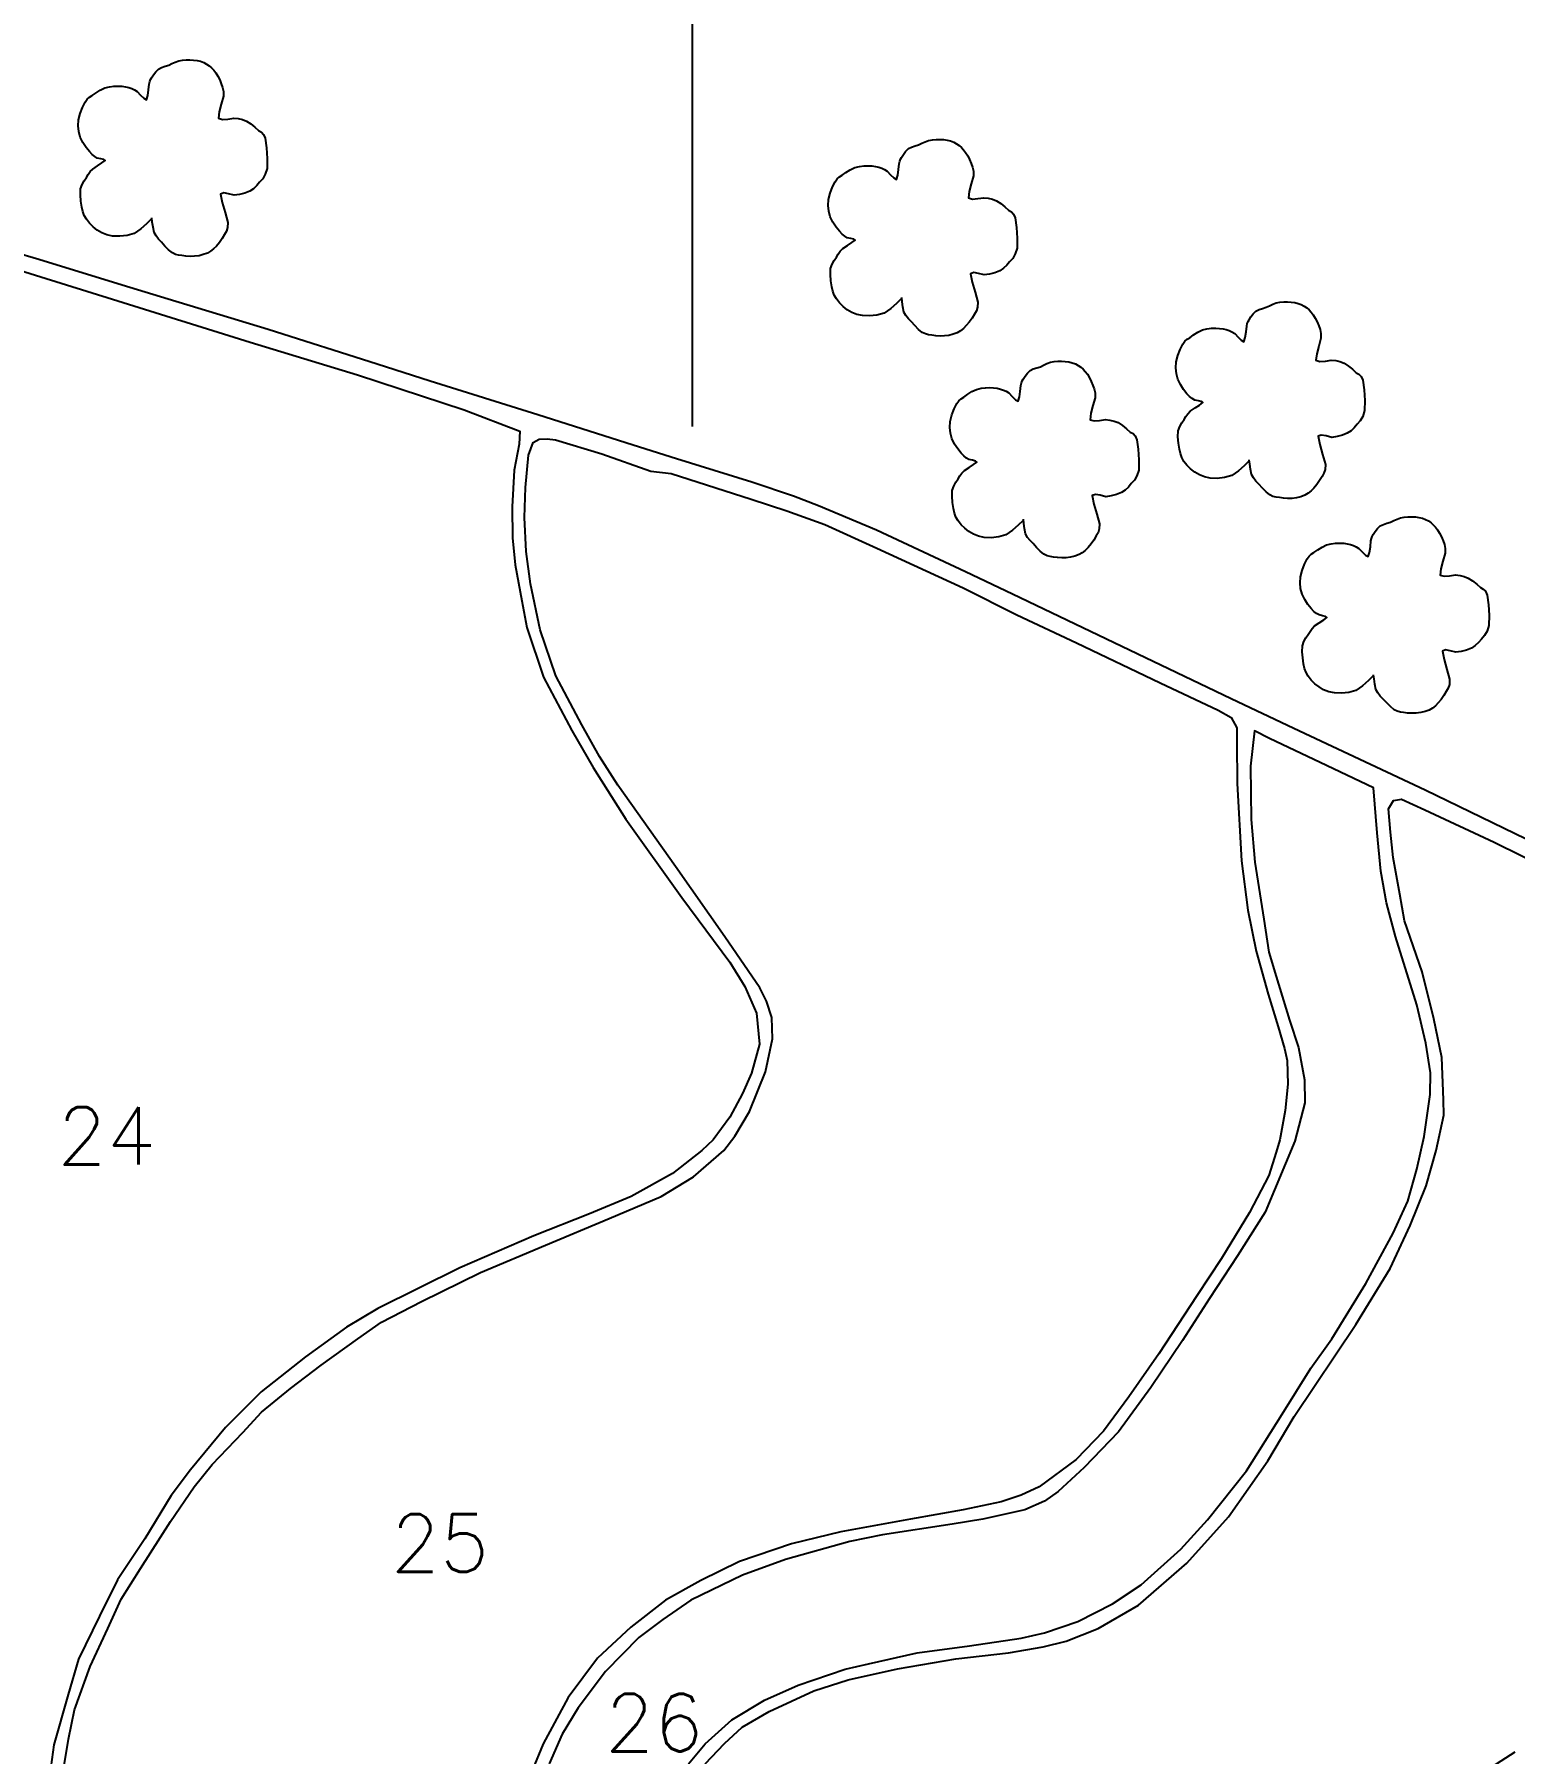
# Model space of a CAD drawing. Header units: feet. Extents: x 745245 to 748958, y 7827029 to 7829654.
# Drawn here: x 746513.7 to 746932.9, y 7828405.9 to 7828892.8 of the extents above; entities that cross this region are included whole.
import ezdxf

# ---------------------------------------------------------------- set-up
doc = ezdxf.new("R2010")
doc.units = ezdxf.units.FT
doc.header["$MEASUREMENT"] = 0
doc.linetypes.add('CONTINUO', pattern=[0])
for name, color, linetype in [('0114001202', 1, 'Continuous'), ('0114001202024', 5, 'Continuous'), ('0114001202025', 5, 'Continuous'), ('0114001202026', 5, 'Continuous'), ('0114001202027', 5, 'Continuous'), ('MALHA', 8, 'Continuous'), ('MATO', 3, 'Continuous'), ('TEXTO', 7, 'Continuous')]:
    doc.layers.add(name, color=color, linetype=linetype)
doc.styles.add('Simplex', font='simplex.shx')

msp = doc.modelspace()

# ---------------------------------------------------------------- linework, layer by layer
at = {"layer": '0114001202'}
msp.add_lwpolyline([(746955.23, 7828655.59), (746907.57, 7828678.73), (746870.34, 7828696.2), (746852.63, 7828704.59), (746790.7, 7828734.25), (746777.34, 7828740.59), (746752.18, 7828752.39), (746735.79, 7828759.26), (746728.68, 7828762.01), (746716.89, 7828766.03), (746695.54, 7828772.63), (746683.25, 7828776.5), (746656.28, 7828785.09), (746625.82, 7828794.62), (746610.75, 7828799.39), (746579.89, 7828809.25), (746551.55, 7828817.82), (746538.59, 7828821.78), (746515, 7828829.08), (746500.75, 7828833.22)], dxfattribs=at)
at = {"layer": '0114001202024', "linetype": 'ByBlock'}
msp.add_lwpolyline([(746508.24, 7828826.38), (746535.78, 7828817.8), (746574.83, 7828805.64), (746605.21, 7828796.41), (746635.43, 7828786.52), (746651.15, 7828780.45), (746650.99, 7828776.72), (746649.61, 7828769.43), (746649.04, 7828758.98), (746649.12, 7828750.23), (746649.85, 7828742.61), (746651.72, 7828732.4), (746653.18, 7828724.79), (746657.87, 7828710.77), (746665.89, 7828695.62), (746671.97, 7828685.17), (746681.21, 7828670.59), (746697.09, 7828648.39), (746710.62, 7828630.08), (746714.91, 7828623.11), (746718.23, 7828615.58), (746719.04, 7828606.83), (746716.77, 7828598.57), (746714.26, 7828592.89), (746710.62, 7828586.17), (746705.92, 7828579.77), (746702.68, 7828576.69), (746694.41, 7828570.21), (746682.66, 7828563.65), (746670.92, 7828558.79), (746655.12, 7828552.55), (746634.14, 7828543.47), (746610.97, 7828531.97), (746602.05, 7828526.7), (746590.47, 7828518.28), (746577.91, 7828508.39), (746567.78, 7828498.27), (746557.9, 7828486.28), (746552.39, 7828478.99), (746545.02, 7828466.75), (746537.24, 7828455.09), (746532.14, 7828444.8), (746526.22, 7828432.64), (746523.23, 7828422.6), (746519.17, 7828408.42), (746518.12, 7828400.08)], dxfattribs=at)
at = {"layer": '0114001202025', "linetype": 'ByBlock'}
msp.add_lwpolyline([(746521.03, 7828395.72), (746523.39, 7828409.99), (746525.07, 7828418.27), (746529.45, 7828430.6), (746534.47, 7828441.32), (746538.29, 7828449.67), (746543.72, 7828458.31), (746552.29, 7828471.67), (746558.97, 7828481.42), (746564.05, 7828487.76), (746572.69, 7828496.88), (746578.05, 7828502.59), (746586.26, 7828509.34), (746594.9, 7828515.95), (746605.34, 7828523.4), (746612.03, 7828528.07), (746623.3, 7828533.92), (746640.08, 7828542.13), (746658.46, 7828549.93), (746676.5, 7828557.45), (746691.19, 7828563.72), (746700.31, 7828569.29), (746708.94, 7828576.74), (746712.07, 7828580.77), (746716.25, 7828587.74), (746720.78, 7828598.95), (746722.73, 7828608.34), (746722.52, 7828614.33), (746721.06, 7828619), (746719.18, 7828622.76), (746709.22, 7828637.24), (746695.29, 7828657.15), (746678.93, 7828680.2), (746673.78, 7828688.27), (746668.77, 7828697.25), (746661.39, 7828711.11), (746656.93, 7828724.13), (746654.22, 7828737.15), (746652.96, 7828746.34), (746652.48, 7828755.95), (746652.76, 7828764.44), (746653.66, 7828773.63), (746654.91, 7828777.18), (746656.65, 7828778.16), (746658.88, 7828778.23), (746661.32, 7828777.95), (746674.41, 7828773.98), (746688.26, 7828769.11), (746694.04, 7828768.48), (746716.67, 7828761.17), (746726.83, 7828757.83), (746737.56, 7828754), (746752.25, 7828747.31), (746776.68, 7828736.03), (746791.93, 7828728.38), (746808.85, 7828720.44), (746832.52, 7828709.16), (746848.95, 7828701.43), (746852.64, 7828699.34), (746854.18, 7828696.42), (746854.18, 7828692.38), (746854.31, 7828680.68), (746855.57, 7828658.75), (746857.31, 7828644.76), (746859.68, 7828633.2), (746863.09, 7828620.95), (746865.94, 7828611.76), (746867.75, 7828605.63), (746868.45, 7828602.15), (746868.66, 7828595.53), (746867.89, 7828588.01), (746866.43, 7828579.73), (746865.38, 7828576.25), (746863.3, 7828569.63), (746857.8, 7828559.12), (746849.93, 7828546.1), (746842.9, 7828535.59), (746832.17, 7828519.09), (746823.61, 7828506.97), (746816.51, 7828497.23), (746808.71, 7828489.15), (746798.2, 7828481.42), (746793.12, 7828479.12), (746787.48, 7828477.17), (746776.68, 7828474.95), (746761.79, 7828472.3), (746742.08, 7828468.75), (746728.09, 7828465.34), (746713.4, 7828460.26), (746702.47, 7828454.9), (746692.44, 7828449.4), (746682.62, 7828441.74), (746673.15, 7828432.89), (746664.87, 7828421.75), (746657.77, 7828408.67), (746654.7, 7828401.15)], dxfattribs=at)
at = {"layer": '0114001202026', "linetype": 'ByBlock'}
msp.add_lwpolyline([(746698.92, 7828402.96), (746703.65, 7828408.67), (746711.24, 7828415.49), (746720.43, 7828420.99), (746729.97, 7828425.31), (746743.33, 7828429.83), (746749.88, 7828431.36), (746763.73, 7828434.43), (746778.56, 7828436.38), (746793.19, 7828438.6), (746799.8, 7828440.07), (746809.2, 7828443.34), (746819.02, 7828448.35), (746827.16, 7828453.71), (746838.37, 7828463.81), (746845.89, 7828472.09), (746856.96, 7828486.02), (746867.06, 7828502.03), (746875.2, 7828515.05), (746881.12, 7828523.33), (746890.73, 7828539.07), (746898.46, 7828553.27), (746902.63, 7828562.39), (746905.21, 7828571.38), (746907.23, 7828580.63), (746908.97, 7828592.61), (746909.04, 7828598.67), (746907.72, 7828607.09), (746905.21, 7828617.95), (746899.15, 7828637.31), (746896.65, 7828646.85), (746894.97, 7828655.83), (746893.93, 7828666.69), (746892.89, 7828679.43), (746877.78, 7828686.6), (746863.44, 7828693.42), (746859.19, 7828695.58), (746858.07, 7828685.56), (746858.28, 7828670.45), (746859.33, 7828658.33), (746861.83, 7828642.25), (746863.3, 7828632.85), (746865.38, 7828626.03), (746869.14, 7828613.64), (746871.65, 7828605.84), (746873.39, 7828596.72), (746873.46, 7828590.17), (746870.68, 7828579.38), (746862.25, 7828559.26), (746854.45, 7828546.87), (746846.45, 7828534.75), (746838.86, 7828522.92), (746829.88, 7828509.62), (746820.76, 7828497.02), (746811.01, 7828486.92), (746803.63, 7828480.17), (746799.73, 7828477.38), (746794.16, 7828474.95), (746782.25, 7828472.3), (746773.62, 7828470.84), (746753.92, 7828467.85), (746744.66, 7828465.97), (746726.42, 7828460.88), (746714.23, 7828456.43), (746699.61, 7828449.4), (746691.67, 7828443.89), (746684.85, 7828438.74), (746675.45, 7828429.13), (746667.65, 7828418.9), (746663.2, 7828411.45), (746659.51, 7828402.96)], dxfattribs=at)
at = {"layer": '0114001202027', "linetype": 'ByBlock'}
for points in [[(746703.66, 7828403.01), (746709.09, 7828408.79), (746714.17, 7828413.39), (746721.83, 7828417.84), (746734.43, 7828423.69), (746744.18, 7828426.76), (746758.1, 7828429.89), (746774.67, 7828432.74), (746789.57, 7828434.42), (746799.39, 7828436.16), (746805.86, 7828437.76), (746814.98, 7828441.31), (746826.4, 7828447.92), (746840.05, 7828459.83), (746851.82, 7828472.99), (746862.96, 7828488.86), (746870.47, 7828501.39), (746887.88, 7828527.43), (746897.63, 7828543.24), (746903.34, 7828555.42), (746907.86, 7828566.7), (746910.65, 7828576.66), (746912.81, 7828586.68), (746912.74, 7828591.07), (746912.32, 7828603.04), (746910.02, 7828613.97), (746906.75, 7828627.34), (746901.74, 7828641.75), (746900.34, 7828649.27), (746898.46, 7828659.72), (746897.77, 7828666.89), (746897.14, 7828673.43), (746898.6, 7828675.87), (746900.9, 7828676.22), (746907.44, 7828673.15), (746927.08, 7828664.03), (746950.61, 7828652.41)], [(746933, 7828406.29), (746922.07, 7828399.32)]]:
    msp.add_lwpolyline(points, dxfattribs=at)
at = {"layer": 'MALHA', "color": 8, "elevation": 718.05}
msp.add_lwpolyline([(746700, 7829529.37), (746700, 7828781.72)], dxfattribs=at)
at = {"layer": 'MATO', "color": 94, "linetype": 'CONTINUO'}
for points in [[(746546.78, 7828840.44, 0), (746545.48, 7828839.18, 0), (746543.85, 7828837.75, 0), (746541.97, 7828836.41, 0), (746539.93, 7828835.85, 0), (746537.86, 7828835.62, 0), (746535.86, 7828835.7, 0), (746534.24, 7828836.05, 0), (746532.8, 7828836.63, 0), (746531.51, 7828837.39, 0), (746530.31, 7828838.3, 0), (746529.28, 7828839.32, 0), (746528.42, 7828840.43, 0), (746527.84, 7828841.48, 0), (746527.42, 7828842.62, 0), (746527.15, 7828843.91, 0), (746526.87, 7828845.61, 0), (746526.74, 7828847.37, 0), (746526.8, 7828849.04, 0), (746527.23, 7828850.28, 0), (746527.81, 7828851.35, 0), (746528.47, 7828852.28, 0), (746528.96, 7828853.14, 0), (746529.52, 7828853.93, 0), (746530.22, 7828854.68, 0), (746531.57, 7828855.56, 0), (746532.84, 7828856.38, 0), (746533.74, 7828857.07, 0), (746533.35, 7828857.36, 0), (746532.53, 7828857.56, 0), (746531.5, 7828857.78, 0), (746530.78, 7828858.21, 0), (746530.05, 7828858.8, 0), (746529.3, 7828859.61, 0), (746528.35, 7828860.79, 0), (746527.45, 7828862.17, 0), (746526.7, 7828863.7, 0), (746526.29, 7828865.26, 0), (746526.14, 7828866.89, 0), (746526.23, 7828868.57, 0), (746526.7, 7828870.41, 0), (746527.36, 7828872.14, 0), (746528.1, 7828873.64, 0), (746528.67, 7828874.43, 0), (746529.31, 7828874.99, 0), (746530.07, 7828875.46, 0), (746531.16, 7828876.25, 0), (746532.37, 7828877.01, 0), (746533.66, 7828877.65, 0), (746534.94, 7828877.97, 0), (746536.21, 7828878.13, 0), (746537.43, 7828878.16, 0), (746538.51, 7828878.1, 0), (746539.51, 7828877.96, 0), (746540.44, 7828877.73, 0), (746541.26, 7828877.46, 0), (746542.04, 7828877.1, 0), (746542.82, 7828876.63, 0), (746543.77, 7828875.59, 0), (746544.66, 7828874.71, 0), (746545.43, 7828874.29, 0), (746545.81, 7828875.49, 0), (746546.05, 7828877.09, 0), (746546.22, 7828878.75, 0), (746546.38, 7828879.47, 0), (746546.59, 7828880.02, 0), (746546.88, 7828880.53, 0), (746547.4, 7828881.38, 0), (746548.06, 7828882.23, 0), (746548.83, 7828883, 0), (746549.74, 7828883.43, 0), (746550.72, 7828883.76, 0), (746551.74, 7828884.06, 0), (746552.67, 7828884.52, 0), (746553.61, 7828884.95, 0), (746554.57, 7828885.32, 0), (746555.62, 7828885.51, 0), (746556.69, 7828885.61, 0), (746557.76, 7828885.61, 0), (746558.8, 7828885.55, 0), (746559.81, 7828885.41, 0), (746560.77, 7828885.18, 0), (746561.65, 7828884.84, 0), (746562.47, 7828884.4, 0), (746563.22, 7828883.89, 0), (746563.88, 7828883.33, 0), (746564.48, 7828882.68, 0), (746565.04, 7828881.92, 0), (746565.63, 7828880.96, 0), (746566.17, 7828879.91, 0), (746566.63, 7828878.78, 0), (746567, 7828877.77, 0), (746567.22, 7828876.63, 0), (746567.25, 7828875.28, 0), (746566.61, 7828873.06, 0), (746566.03, 7828870.87, 0), (746565.81, 7828869.05, 0), (746566.94, 7828868.73, 0), (746568.48, 7828868.84, 0), (746570.17, 7828869.11, 0), (746571.43, 7828868.97, 0), (746572.63, 7828868.69, 0), (746573.79, 7828868.24, 0), (746575.01, 7828867.43, 0), (746576.16, 7828866.5, 0), (746577.19, 7828865.55, 0), (746577.98, 7828865.11, 0), (746578.61, 7828864.48, 0), (746579.08, 7828863.39, 0), (746579.47, 7828860.69, 0), (746579.65, 7828857.69, 0), (746579.59, 7828854.8, 0), (746579.09, 7828853.17, 0), (746578.36, 7828851.93, 0), (746577.49, 7828850.96, 0), (746576.68, 7828849.96, 0), (746575.76, 7828849.11, 0), (746574.69, 7828848.4, 0), (746573.3, 7828847.85, 0), (746571.8, 7828847.46, 0), (746570.29, 7828847.23, 0), (746568.68, 7828847.66, 0), (746567.33, 7828847.89, 0), (746566.43, 7828847.57, 0), (746566.9, 7828845.18, 0), (746567.7, 7828842.35, 0), (746568.49, 7828839.55, 0), (746568.43, 7828838.12, 0), (746568.1, 7828837.04, 0), (746567.55, 7828836.14, 0), (746566.87, 7828834.98, 0), (746566.09, 7828833.88, 0), (746565.23, 7828832.87, 0), (746564.45, 7828832.06, 0), (746563.61, 7828831.39, 0), (746562.68, 7828830.84, 0), (746561.54, 7828830.42, 0), (746560.32, 7828830.12, 0), (746559.06, 7828829.95, 0), (746557.81, 7828829.93, 0), (746556.6, 7828830.01, 0), (746555.46, 7828830.17, 0), (746554.53, 7828830.28, 0), (746553.64, 7828830.51, 0), (746552.77, 7828830.93, 0), (746551.71, 7828831.82, 0), (746550.67, 7828832.86, 0), (746549.68, 7828833.97, 0), (746548.84, 7828834.83, 0), (746548.14, 7828835.72, 0), (746547.58, 7828836.71, 0), (746547.29, 7828838.21, 0), (746547.1, 7828839.66, 0), (746546.93, 7828840.86, 0)], [(746759.17, 7828817.89, 0), (746757.86, 7828816.63, 0), (746756.23, 7828815.19, 0), (746754.36, 7828813.85, 0), (746752.32, 7828813.29, 0), (746750.24, 7828813.07, 0), (746748.25, 7828813.15, 0), (746746.63, 7828813.5, 0), (746745.18, 7828814.07, 0), (746743.9, 7828814.84, 0), (746742.7, 7828815.74, 0), (746741.66, 7828816.77, 0), (746740.81, 7828817.87, 0), (746740.22, 7828818.92, 0), (746739.81, 7828820.07, 0), (746739.53, 7828821.35, 0), (746739.26, 7828823.05, 0), (746739.13, 7828824.81, 0), (746739.18, 7828826.49, 0), (746739.61, 7828827.73, 0), (746740.19, 7828828.79, 0), (746740.85, 7828829.73, 0), (746741.34, 7828830.58, 0), (746741.91, 7828831.37, 0), (746742.61, 7828832.13, 0), (746743.96, 7828833.01, 0), (746745.22, 7828833.82, 0), (746746.12, 7828834.51, 0), (746745.73, 7828834.8, 0), (746744.91, 7828835, 0), (746743.89, 7828835.23, 0), (746743.17, 7828835.65, 0), (746742.44, 7828836.25, 0), (746741.68, 7828837.05, 0), (746740.73, 7828838.24, 0), (746739.84, 7828839.62, 0), (746739.08, 7828841.14, 0), (746738.68, 7828842.71, 0), (746738.52, 7828844.34, 0), (746738.61, 7828846.01, 0), (746739.09, 7828847.85, 0), (746739.74, 7828849.59, 0), (746740.49, 7828851.09, 0), (746741.06, 7828851.87, 0), (746741.7, 7828852.44, 0), (746742.46, 7828852.9, 0), (746743.54, 7828853.7, 0), (746744.76, 7828854.45, 0), (746746.04, 7828855.1, 0), (746747.33, 7828855.42, 0), (746748.59, 7828855.57, 0), (746749.81, 7828855.6, 0), (746750.9, 7828855.55, 0), (746751.9, 7828855.4, 0), (746752.83, 7828855.17, 0), (746753.65, 7828854.91, 0), (746754.43, 7828854.55, 0), (746755.21, 7828854.07, 0), (746756.15, 7828853.03, 0), (746757.05, 7828852.16, 0), (746757.82, 7828851.74, 0), (746758.2, 7828852.94, 0), (746758.44, 7828854.54, 0), (746758.6, 7828856.19, 0), (746758.77, 7828856.92, 0), (746758.97, 7828857.47, 0), (746759.27, 7828857.97, 0), (746759.79, 7828858.82, 0), (746760.44, 7828859.67, 0), (746761.22, 7828860.44, 0), (746762.13, 7828860.87, 0), (746763.11, 7828861.21, 0), (746764.12, 7828861.5, 0), (746765.05, 7828861.96, 0), (746765.99, 7828862.39, 0), (746766.95, 7828862.76, 0), (746768, 7828862.96, 0), (746769.07, 7828863.05, 0), (746770.14, 7828863.05, 0), (746771.18, 7828863, 0), (746772.19, 7828862.86, 0), (746773.15, 7828862.62, 0), (746774.04, 7828862.28, 0), (746774.85, 7828861.85, 0), (746775.6, 7828861.33, 0), (746776.26, 7828860.78, 0), (746776.86, 7828860.13, 0), (746777.42, 7828859.37, 0), (746778.02, 7828858.41, 0), (746778.56, 7828857.35, 0), (746779.02, 7828856.22, 0), (746779.39, 7828855.21, 0), (746779.61, 7828854.08, 0), (746779.64, 7828852.72, 0), (746779, 7828850.5, 0), (746778.42, 7828848.31, 0), (746778.19, 7828846.49, 0), (746779.33, 7828846.17, 0), (746780.86, 7828846.28, 0), (746782.56, 7828846.56, 0), (746783.82, 7828846.42, 0), (746785.02, 7828846.14, 0), (746786.17, 7828845.69, 0), (746787.39, 7828844.88, 0), (746788.55, 7828843.95, 0), (746789.58, 7828842.99, 0), (746790.37, 7828842.55, 0), (746791, 7828841.92, 0), (746791.47, 7828840.83, 0), (746791.85, 7828838.13, 0), (746792.04, 7828835.13, 0), (746791.98, 7828832.25, 0), (746791.47, 7828830.61, 0), (746790.75, 7828829.37, 0), (746789.87, 7828828.41, 0), (746789.06, 7828827.41, 0), (746788.14, 7828826.55, 0), (746787.08, 7828825.85, 0), (746785.68, 7828825.3, 0), (746784.19, 7828824.9, 0), (746782.68, 7828824.67, 0), (746781.06, 7828825.1, 0), (746779.71, 7828825.34, 0), (746778.82, 7828825.01, 0), (746779.29, 7828822.63, 0), (746780.09, 7828819.8, 0), (746780.88, 7828817, 0), (746780.82, 7828815.57, 0), (746780.48, 7828814.48, 0), (746779.94, 7828813.58, 0), (746779.26, 7828812.42, 0), (746778.47, 7828811.32, 0), (746777.62, 7828810.32, 0), (746776.83, 7828809.51, 0), (746776, 7828808.83, 0), (746775.07, 7828808.29, 0), (746773.92, 7828807.86, 0), (746772.7, 7828807.57, 0), (746771.44, 7828807.4, 0), (746770.2, 7828807.37, 0), (746768.99, 7828807.45, 0), (746767.85, 7828807.61, 0), (746766.91, 7828807.72, 0), (746766.03, 7828807.96, 0), (746765.15, 7828808.38, 0), (746764.1, 7828809.26, 0), (746763.05, 7828810.31, 0), (746762.06, 7828811.41, 0), (746761.23, 7828812.27, 0), (746760.52, 7828813.16, 0), (746759.96, 7828814.15, 0), (746759.67, 7828815.65, 0), (746759.48, 7828817.1, 0), (746759.32, 7828818.3, 0)], [(746857.59, 7828771.89, 0), (746856.29, 7828770.63, 0), (746854.66, 7828769.19, 0), (746852.78, 7828767.86, 0), (746850.74, 7828767.3, 0), (746848.67, 7828767.07, 0), (746846.67, 7828767.15, 0), (746845.05, 7828767.5, 0), (746843.61, 7828768.08, 0), (746842.32, 7828768.84, 0), (746841.12, 7828769.75, 0), (746840.09, 7828770.77, 0), (746839.23, 7828771.88, 0), (746838.65, 7828772.93, 0), (746838.23, 7828774.07, 0), (746837.96, 7828775.36, 0), (746837.68, 7828777.06, 0), (746837.55, 7828778.81, 0), (746837.61, 7828780.49, 0), (746838.04, 7828781.73, 0), (746838.62, 7828782.8, 0), (746839.28, 7828783.73, 0), (746839.77, 7828784.59, 0), (746840.33, 7828785.38, 0), (746841.03, 7828786.13, 0), (746842.38, 7828787.01, 0), (746843.65, 7828787.83, 0), (746844.55, 7828788.52, 0), (746844.16, 7828788.8, 0), (746843.34, 7828789.01, 0), (746842.31, 7828789.23, 0), (746841.59, 7828789.66, 0), (746840.86, 7828790.25, 0), (746840.11, 7828791.05, 0), (746839.16, 7828792.24, 0), (746838.26, 7828793.62, 0), (746837.51, 7828795.15, 0), (746837.1, 7828796.71, 0), (746836.95, 7828798.34, 0), (746837.04, 7828800.02, 0), (746837.51, 7828801.86, 0), (746838.17, 7828803.59, 0), (746838.91, 7828805.09, 0), (746839.48, 7828805.88, 0), (746840.12, 7828806.44, 0), (746840.88, 7828806.91, 0), (746841.97, 7828807.7, 0), (746843.18, 7828808.46, 0), (746844.47, 7828809.1, 0), (746845.75, 7828809.42, 0), (746847.02, 7828809.58, 0), (746848.24, 7828809.61, 0), (746849.32, 7828809.55, 0), (746850.32, 7828809.41, 0), (746851.25, 7828809.18, 0), (746852.07, 7828808.91, 0), (746852.85, 7828808.55, 0), (746853.63, 7828808.07, 0), (746854.58, 7828807.04, 0), (746855.47, 7828806.16, 0), (746856.24, 7828805.74, 0), (746856.62, 7828806.94, 0), (746856.86, 7828808.54, 0), (746857.03, 7828810.2, 0), (746857.19, 7828810.92, 0), (746857.4, 7828811.47, 0), (746857.69, 7828811.98, 0), (746858.21, 7828812.83, 0), (746858.87, 7828813.67, 0), (746859.64, 7828814.44, 0), (746860.55, 7828814.88, 0), (746861.53, 7828815.21, 0), (746862.55, 7828815.51, 0), (746863.48, 7828815.96, 0), (746864.42, 7828816.4, 0), (746865.38, 7828816.77, 0), (746866.43, 7828816.96, 0), (746867.5, 7828817.05, 0), (746868.57, 7828817.06, 0), (746869.61, 7828817, 0), (746870.62, 7828816.86, 0), (746871.58, 7828816.63, 0), (746872.46, 7828816.28, 0), (746873.28, 7828815.85, 0), (746874.03, 7828815.34, 0), (746874.69, 7828814.78, 0), (746875.29, 7828814.13, 0), (746875.85, 7828813.37, 0), (746876.44, 7828812.41, 0), (746876.98, 7828811.35, 0), (746877.44, 7828810.23, 0), (746877.81, 7828809.22, 0), (746878.03, 7828808.08, 0), (746878.06, 7828806.73, 0), (746877.42, 7828804.51, 0), (746876.84, 7828802.32, 0), (746876.62, 7828800.5, 0), (746877.75, 7828800.17, 0), (746879.29, 7828800.29, 0), (746880.98, 7828800.56, 0), (746882.24, 7828800.42, 0), (746883.44, 7828800.14, 0), (746884.6, 7828799.69, 0), (746885.82, 7828798.88, 0), (746886.97, 7828797.95, 0), (746888, 7828796.99, 0), (746888.79, 7828796.56, 0), (746889.42, 7828795.93, 0), (746889.89, 7828794.84, 0), (746890.28, 7828792.14, 0), (746890.46, 7828789.14, 0), (746890.4, 7828786.25, 0), (746889.9, 7828784.62, 0), (746889.17, 7828783.38, 0), (746888.3, 7828782.41, 0), (746887.49, 7828781.41, 0), (746886.57, 7828780.56, 0), (746885.5, 7828779.85, 0), (746884.11, 7828779.3, 0), (746882.61, 7828778.91, 0), (746881.1, 7828778.68, 0), (746879.49, 7828779.11, 0), (746878.14, 7828779.34, 0), (746877.24, 7828779.02, 0), (746877.71, 7828776.63, 0), (746878.51, 7828773.8, 0), (746879.3, 7828771, 0), (746879.24, 7828769.57, 0), (746878.91, 7828768.49, 0), (746878.36, 7828767.58, 0), (746877.68, 7828766.43, 0), (746876.9, 7828765.33, 0), (746876.04, 7828764.32, 0), (746875.26, 7828763.51, 0), (746874.42, 7828762.84, 0), (746873.49, 7828762.29, 0), (746872.35, 7828761.87, 0), (746871.13, 7828761.57, 0), (746869.87, 7828761.4, 0), (746868.62, 7828761.38, 0), (746867.41, 7828761.46, 0), (746866.27, 7828761.62, 0), (746865.34, 7828761.73, 0), (746864.45, 7828761.96, 0), (746863.58, 7828762.38, 0), (746862.52, 7828763.27, 0), (746861.48, 7828764.31, 0), (746860.49, 7828765.42, 0), (746859.65, 7828766.28, 0), (746858.95, 7828767.17, 0), (746858.39, 7828768.15, 0), (746858.1, 7828769.66, 0), (746857.91, 7828771.11, 0), (746857.74, 7828772.3, 0)], [(746793.63, 7828755.06, 0), (746792.33, 7828753.8, 0), (746790.69, 7828752.37, 0), (746788.82, 7828751.03, 0), (746786.78, 7828750.47, 0), (746784.7, 7828750.24, 0), (746782.71, 7828750.32, 0), (746781.09, 7828750.67, 0), (746779.64, 7828751.25, 0), (746778.36, 7828752.01, 0), (746777.16, 7828752.92, 0), (746776.12, 7828753.94, 0), (746775.27, 7828755.05, 0), (746774.69, 7828756.1, 0), (746774.27, 7828757.24, 0), (746773.99, 7828758.53, 0), (746773.72, 7828760.23, 0), (746773.59, 7828761.99, 0), (746773.65, 7828763.66, 0), (746774.07, 7828764.9, 0), (746774.65, 7828765.97, 0), (746775.31, 7828766.9, 0), (746775.81, 7828767.76, 0), (746776.37, 7828768.55, 0), (746777.07, 7828769.3, 0), (746778.42, 7828770.18, 0), (746779.68, 7828771, 0), (746780.59, 7828771.69, 0), (746780.19, 7828771.98, 0), (746779.38, 7828772.18, 0), (746778.35, 7828772.4, 0), (746777.63, 7828772.83, 0), (746776.9, 7828773.42, 0), (746776.14, 7828774.23, 0), (746775.2, 7828775.41, 0), (746774.3, 7828776.79, 0), (746773.54, 7828778.32, 0), (746773.14, 7828779.88, 0), (746772.98, 7828781.51, 0), (746773.08, 7828783.19, 0), (746773.55, 7828785.03, 0), (746774.2, 7828786.76, 0), (746774.95, 7828788.26, 0), (746775.52, 7828789.05, 0), (746776.16, 7828789.61, 0), (746776.92, 7828790.08, 0), (746778.01, 7828790.87, 0), (746779.22, 7828791.63, 0), (746780.51, 7828792.27, 0), (746781.79, 7828792.59, 0), (746783.06, 7828792.75, 0), (746784.28, 7828792.78, 0), (746785.36, 7828792.72, 0), (746786.36, 7828792.58, 0), (746787.29, 7828792.35, 0), (746788.11, 7828792.08, 0), (746788.89, 7828791.72, 0), (746789.67, 7828791.25, 0), (746790.62, 7828790.21, 0), (746791.51, 7828789.33, 0), (746792.28, 7828788.91, 0), (746792.66, 7828790.11, 0), (746792.9, 7828791.71, 0), (746793.06, 7828793.37, 0), (746793.23, 7828794.09, 0), (746793.43, 7828794.64, 0), (746793.73, 7828795.15, 0), (746794.25, 7828796, 0), (746794.91, 7828796.85, 0), (746795.68, 7828797.62, 0), (746796.59, 7828798.05, 0), (746797.57, 7828798.38, 0), (746798.58, 7828798.68, 0), (746799.51, 7828799.14, 0), (746800.45, 7828799.57, 0), (746801.42, 7828799.94, 0), (746802.47, 7828800.13, 0), (746803.53, 7828800.23, 0), (746804.6, 7828800.23, 0), (746805.65, 7828800.17, 0), (746806.66, 7828800.03, 0), (746807.62, 7828799.8, 0), (746808.5, 7828799.46, 0), (746809.32, 7828799.02, 0), (746810.07, 7828798.51, 0), (746810.72, 7828797.95, 0), (746811.32, 7828797.3, 0), (746811.89, 7828796.54, 0), (746812.48, 7828795.58, 0), (746813.02, 7828794.53, 0), (746813.48, 7828793.4, 0), (746813.85, 7828792.39, 0), (746814.07, 7828791.25, 0), (746814.1, 7828789.9, 0), (746813.46, 7828787.68, 0), (746812.88, 7828785.49, 0), (746812.65, 7828783.67, 0), (746813.79, 7828783.35, 0), (746815.32, 7828783.46, 0), (746817.02, 7828783.73, 0), (746818.28, 7828783.59, 0), (746819.48, 7828783.31, 0), (746820.63, 7828782.86, 0), (746821.86, 7828782.05, 0), (746823.01, 7828781.12, 0), (746824.04, 7828780.17, 0), (746824.83, 7828779.73, 0), (746825.46, 7828779.1, 0), (746825.93, 7828778.01, 0), (746826.31, 7828775.31, 0), (746826.5, 7828772.31, 0), (746826.44, 7828769.42, 0), (746825.93, 7828767.79, 0), (746825.21, 7828766.55, 0), (746824.34, 7828765.58, 0), (746823.53, 7828764.58, 0), (746822.6, 7828763.73, 0), (746821.54, 7828763.02, 0), (746820.15, 7828762.47, 0), (746818.65, 7828762.08, 0), (746817.14, 7828761.85, 0), (746815.53, 7828762.28, 0), (746814.17, 7828762.52, 0), (746813.28, 7828762.19, 0), (746813.75, 7828759.8, 0), (746814.55, 7828756.97, 0), (746815.34, 7828754.17, 0), (746815.28, 7828752.74, 0), (746814.95, 7828751.66, 0), (746814.4, 7828750.76, 0), (746813.72, 7828749.6, 0), (746812.93, 7828748.5, 0), (746812.08, 7828747.49, 0), (746811.3, 7828746.68, 0), (746810.46, 7828746.01, 0), (746809.53, 7828745.46, 0), (746808.39, 7828745.04, 0), (746807.16, 7828744.74, 0), (746805.9, 7828744.57, 0), (746804.66, 7828744.55, 0), (746803.45, 7828744.63, 0), (746802.31, 7828744.79, 0), (746801.38, 7828744.9, 0), (746800.49, 7828745.13, 0), (746799.61, 7828745.55, 0), (746798.56, 7828746.44, 0), (746797.51, 7828747.48, 0), (746796.52, 7828748.59, 0), (746795.69, 7828749.45, 0), (746794.98, 7828750.34, 0), (746794.42, 7828751.33, 0), (746794.14, 7828752.83, 0), (746793.94, 7828754.28, 0), (746793.78, 7828755.48, 0)], [(746892.78, 7828711.04, 0), (746891.48, 7828709.78, 0), (746889.84, 7828708.34, 0), (746887.97, 7828707, 0), (746885.93, 7828706.44, 0), (746883.85, 7828706.22, 0), (746881.86, 7828706.29, 0), (746880.24, 7828706.64, 0), (746878.79, 7828707.22, 0), (746877.51, 7828707.99, 0), (746876.31, 7828708.89, 0), (746875.27, 7828709.92, 0), (746874.42, 7828711.02, 0), (746873.84, 7828712.07, 0), (746873.42, 7828713.22, 0), (746873.14, 7828714.5, 0), (746872.87, 7828716.2, 0), (746872.74, 7828717.96, 0), (746872.8, 7828719.64, 0), (746873.22, 7828720.88, 0), (746873.8, 7828721.94, 0), (746874.46, 7828722.88, 0), (746874.96, 7828723.73, 0), (746875.52, 7828724.52, 0), (746876.22, 7828725.28, 0), (746877.57, 7828726.16, 0), (746878.83, 7828726.97, 0), (746879.74, 7828727.66, 0), (746879.35, 7828727.95, 0), (746878.53, 7828728.15, 0), (746877.5, 7828728.38, 0), (746876.78, 7828728.8, 0), (746876.05, 7828729.4, 0), (746875.29, 7828730.2, 0), (746874.35, 7828731.38, 0), (746873.45, 7828732.77, 0), (746872.7, 7828734.29, 0), (746872.29, 7828735.86, 0), (746872.13, 7828737.49, 0), (746872.23, 7828739.16, 0), (746872.7, 7828741, 0), (746873.35, 7828742.73, 0), (746874.1, 7828744.23, 0), (746874.67, 7828745.02, 0), (746875.31, 7828745.58, 0), (746876.07, 7828746.05, 0), (746877.16, 7828746.84, 0), (746878.37, 7828747.6, 0), (746879.66, 7828748.25, 0), (746880.94, 7828748.56, 0), (746882.21, 7828748.72, 0), (746883.43, 7828748.75, 0), (746884.51, 7828748.7, 0), (746885.51, 7828748.55, 0), (746886.44, 7828748.32, 0), (746887.26, 7828748.06, 0), (746888.04, 7828747.7, 0), (746888.82, 7828747.22, 0), (746889.77, 7828746.18, 0), (746890.66, 7828745.31, 0), (746891.43, 7828744.89, 0), (746891.81, 7828746.09, 0), (746892.05, 7828747.69, 0), (746892.21, 7828749.34, 0), (746892.38, 7828750.07, 0), (746892.58, 7828750.62, 0), (746892.88, 7828751.12, 0), (746893.4, 7828751.97, 0), (746894.06, 7828752.82, 0), (746894.83, 7828753.59, 0), (746895.74, 7828754.02, 0), (746896.72, 7828754.36, 0), (746897.73, 7828754.65, 0), (746898.66, 7828755.11, 0), (746899.6, 7828755.54, 0), (746900.57, 7828755.91, 0), (746901.62, 7828756.1, 0), (746902.68, 7828756.2, 0), (746903.75, 7828756.2, 0), (746904.8, 7828756.15, 0), (746905.81, 7828756.01, 0), (746906.77, 7828755.77, 0), (746907.65, 7828755.43, 0), (746908.47, 7828755, 0), (746909.22, 7828754.48, 0), (746909.87, 7828753.92, 0), (746910.48, 7828753.28, 0), (746911.04, 7828752.52, 0), (746911.63, 7828751.56, 0), (746912.17, 7828750.5, 0), (746912.63, 7828749.37, 0), (746913, 7828748.36, 0), (746913.22, 7828747.22, 0), (746913.25, 7828745.87, 0), (746912.61, 7828743.65, 0), (746912.03, 7828741.46, 0), (746911.8, 7828739.64, 0), (746912.94, 7828739.32, 0), (746914.48, 7828739.43, 0), (746916.17, 7828739.71, 0), (746917.43, 7828739.56, 0), (746918.63, 7828739.29, 0), (746919.78, 7828738.84, 0), (746921.01, 7828738.02, 0), (746922.16, 7828737.1, 0), (746923.19, 7828736.14, 0), (746923.98, 7828735.7, 0), (746924.61, 7828735.07, 0), (746925.08, 7828733.98, 0), (746925.46, 7828731.28, 0), (746925.65, 7828728.28, 0), (746925.59, 7828725.4, 0), (746925.08, 7828723.76, 0), (746924.36, 7828722.52, 0), (746923.49, 7828721.56, 0), (746922.68, 7828720.56, 0), (746921.76, 7828719.7, 0), (746920.69, 7828719, 0), (746919.3, 7828718.44, 0), (746917.8, 7828718.05, 0), (746916.29, 7828717.82, 0), (746914.68, 7828718.25, 0), (746913.33, 7828718.49, 0), (746912.43, 7828718.16, 0), (746912.9, 7828715.78, 0), (746913.7, 7828712.95, 0), (746914.49, 7828710.15, 0), (746914.43, 7828708.72, 0), (746914.1, 7828707.63, 0), (746913.55, 7828706.73, 0), (746912.87, 7828705.57, 0), (746912.08, 7828704.47, 0), (746911.23, 7828703.47, 0), (746910.45, 7828702.66, 0), (746909.61, 7828701.98, 0), (746908.68, 7828701.44, 0), (746907.54, 7828701.01, 0), (746906.31, 7828700.72, 0), (746905.05, 7828700.55, 0), (746903.81, 7828700.52, 0), (746902.6, 7828700.6, 0), (746901.46, 7828700.76, 0), (746900.53, 7828700.87, 0), (746899.64, 7828701.11, 0), (746898.76, 7828701.53, 0), (746897.71, 7828702.41, 0), (746896.66, 7828703.46, 0), (746895.68, 7828704.56, 0), (746894.84, 7828705.42, 0), (746894.14, 7828706.31, 0), (746893.57, 7828707.3, 0), (746893.29, 7828708.8, 0), (746893.09, 7828710.25, 0), (746892.93, 7828711.45, 0)]]:
    msp.add_polyline3d(points, dxfattribs=at)

# ---------------------------------------------------------------- texts
at = {"layer": 'TEXTO', "linetype": 'Continuous', "style": 'Simplex'}
for s, p in [('24', (746520.2, 7828572.71)), ('25', (746614.62, 7828457.42)), ('26', (746675.28, 7828406.53))]:
    msp.add_text(s, height=16.25, dxfattribs=at).set_placement(p)

doc.saveas('drawing.dxf')
